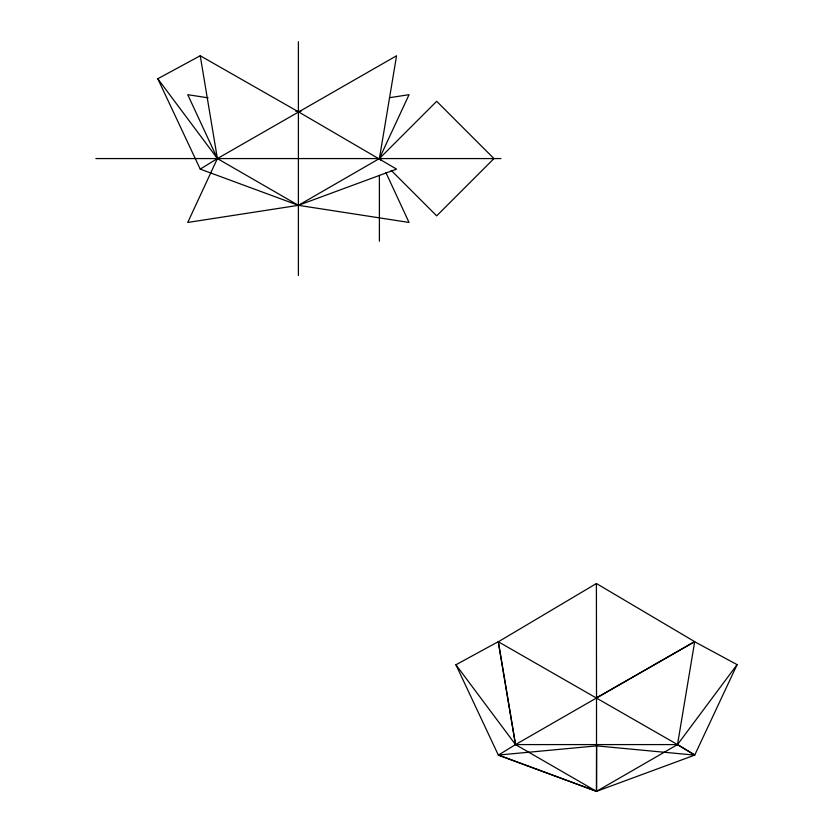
<?xml version="1.0" encoding="UTF-8"?>
<svg xmlns="http://www.w3.org/2000/svg" width="833" height="833" viewBox="0 0 833 833"><rect width="100%" height="100%" fill="white"/><g stroke="black" fill="none" stroke-linecap="round" stroke-linejoin="round"><path stroke-width="1.25" d="M498.353 755.125L596.511 791.35L596.626 745.879L694.68 755.125L677.521 744.587L498.353 641.774L596.407 583.527L694.566 641.577L515.512 744.587L498.353 755.125L455.922 664.765L498.238 641.712L515.512 744.587L596.511 791.35L694.68 755.125M200.232 169.109L298.391 205.334L379.4 158.572L396.56 55.759L217.392 158.572L200.232 169.109L157.791 78.75L200.232 55.759L298.391 111.799L396.56 169.109L298.391 205.334L187.737 222.453L217.392 158.572L200.232 55.759M596.626 745.879L498.467 755.062L596.511 791.35L677.521 744.587L694.68 641.774L737.111 664.64L694.795 754.937L677.521 744.587L515.512 744.587L455.922 664.765M381.212 160.384L379.4 158.572L409.045 94.681L389.969 97.638M677.521 744.587L737.111 664.64M379.4 158.572L436.679 101.293L493.948 158.572L436.679 215.841L391.218 170.39M596.511 791.35L596.511 697.815L694.68 641.774M300.942 111.403L295.85 111.403M95.889 158.572L500.904 158.572M208.094 97.825L187.737 94.681L217.392 158.572L298.391 205.334L409.045 222.453L385.866 172.504M157.791 78.75L217.392 158.572M498.353 641.774L515.512 744.587M596.407 583.527L596.511 697.815M379.4 175.357L379.4 241.237M298.391 41.65L298.391 275.484"/></g></svg>
